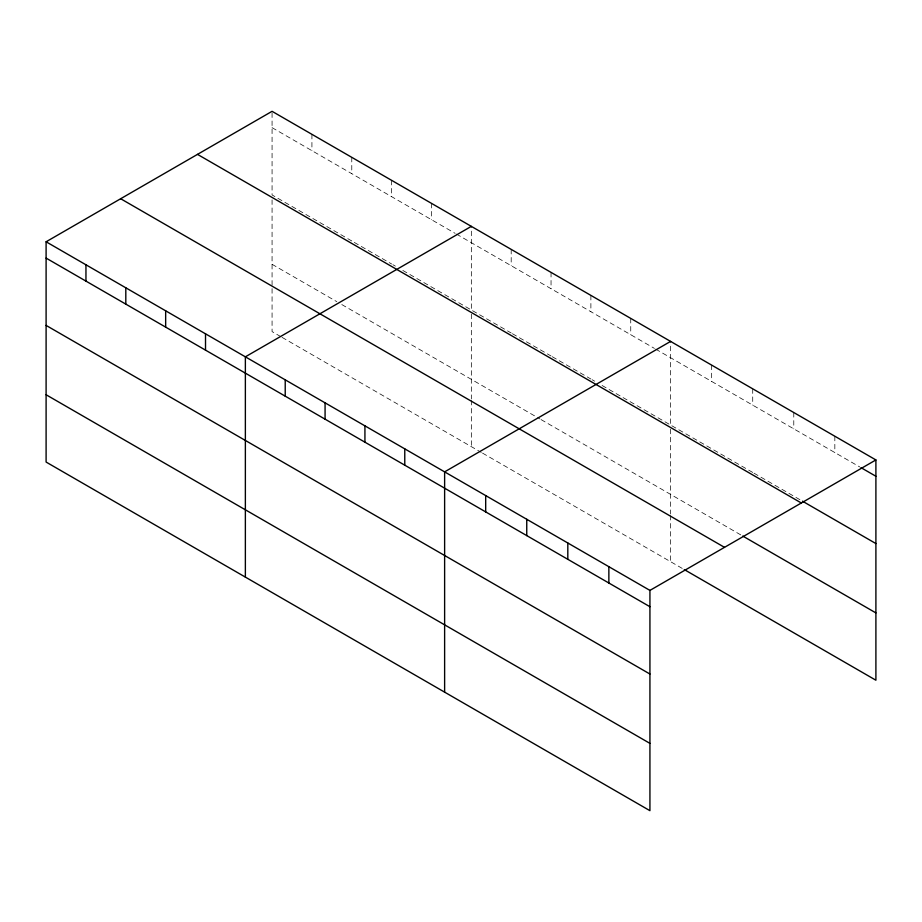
<?xml version="1.0" encoding="UTF-8"?>
<svg xmlns="http://www.w3.org/2000/svg" width="922" height="922" viewBox="0 0 922 922"><rect width="100%" height="100%" fill="white"/><g stroke="black" fill="none" stroke-linecap="round" stroke-linejoin="round"><path stroke-width="0.69" stroke-dasharray="4.61 3.46" d="M272.071 127.651L455.145 233.347M456.39 234.061L654.413 348.389M655.657 349.104L859.719 466.924M351.778 240.965L272.071 194.945L272.071 111.32M354.267 242.405L391.631 263.98M392.876 264.695L395.365 266.135M402.833 270.446L471.338 309.988L471.338 226.363M472.583 310.714L511.191 333.003M512.436 333.718L551.045 356.007M552.29 356.733L590.887 379.023M592.143 379.737L594.632 381.178M602.101 385.488L670.594 425.042L670.594 341.405M671.838 425.757L752.721 472.444M753.966 473.17L801.241 500.462M272.071 264.291L336.83 301.678M341.808 304.56L539.831 418.888M541.076 419.602L741.519 535.325M280.784 336.634L272.071 331.597L272.071 197.723M282.028 337.348L481.296 452.391M482.54 453.117L683.041 568.874M834.836 436.233L834.836 452.552M793.784 412.526L793.784 428.857M752.721 388.819L752.721 405.15M711.657 365.112L711.657 381.443M670.594 429.203L670.594 514.015M670.594 515.41L670.594 561.682M630.74 318.401L630.74 334.721M590.887 295.397L590.887 311.717M551.045 272.382L551.045 288.713M511.191 249.378L511.191 265.697M471.338 314.148L471.338 398.972M471.338 400.367L471.338 446.64M431.484 203.359L431.484 219.678M391.631 180.355L391.631 196.674M351.778 157.339L351.778 173.659M311.924 134.335L311.924 150.655"/><path stroke-width="1.38" d="M46.1 241.783L649.929 590.403L649.929 810.68L46.1 462.06L46.1 241.783L272.071 111.32L875.9 459.94L875.9 680.217L684.285 569.589M471.338 226.363L245.367 356.826L245.367 577.103M670.594 341.405L444.623 471.868L444.623 692.145M649.929 590.403L875.9 459.94M860.964 467.638L875.9 476.259M802.486 501.188L875.9 543.565M197.504 154.377L801.333 502.997M742.763 536.051L875.9 612.911M120.667 198.737L724.496 547.345M46.1 258.102L649.929 606.722M46.1 325.408L649.929 674.028M46.1 394.754L649.929 743.374M608.866 566.696L608.866 583.015M567.814 542.989L567.814 559.308M526.75 519.282L526.75 535.613M485.687 495.575L485.687 511.906M404.77 448.864L404.77 465.184M364.928 425.86L364.928 442.18M325.074 402.845L325.074 419.164M285.221 379.841L285.221 396.16M205.514 333.822L205.514 350.141M165.66 310.806L165.66 327.137M125.807 287.802L125.807 304.122M85.953 264.798L85.953 281.118"/></g></svg>
